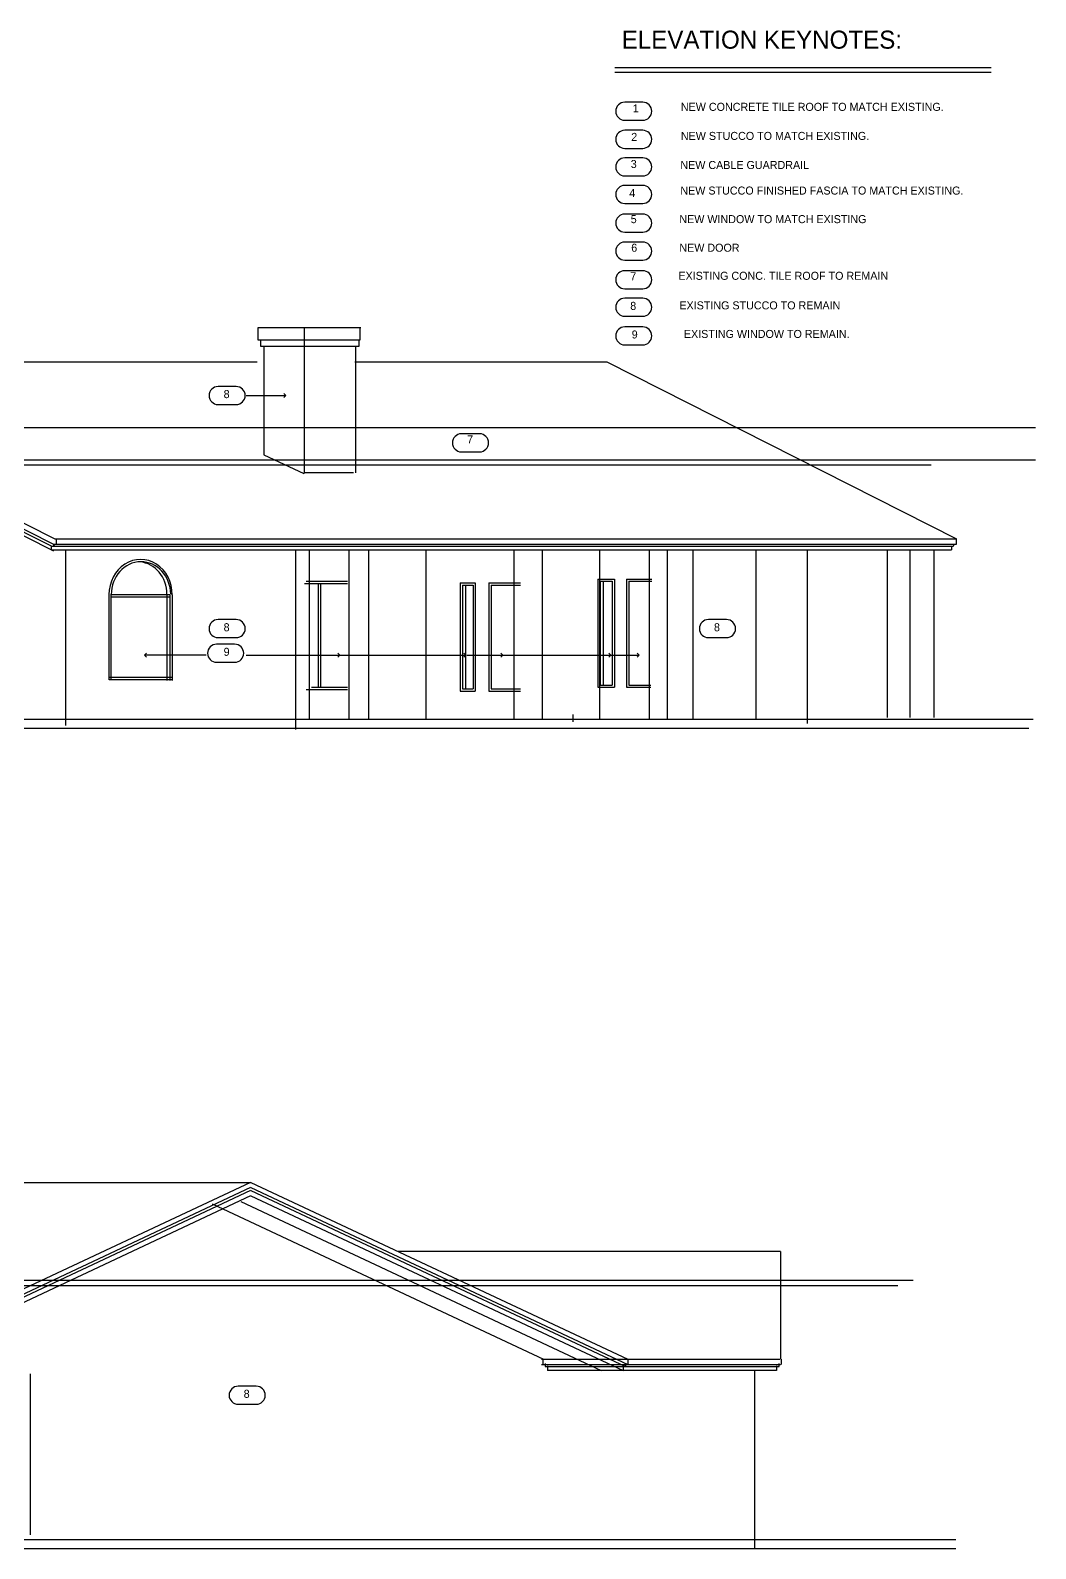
# Model space of a CAD drawing. Extents: x -92740 to -63661, y -15771 to -4391.
# Drawn here: x -89719 to -88716, y -10131 to -8617 of the extents above; entities that cross this region are included whole.
import ezdxf
from ezdxf.enums import TextEntityAlignment as Align

# ---------------------------------------------------------------- set-up
doc = ezdxf.new("R2010")
doc.units = 0
doc.header["$MEASUREMENT"] = 0
doc.layers.add('B1NOTES', color=2, linetype='Continuous')
doc.layers.add('ELEVATIONS', color=7, linetype='Continuous')
doc.styles.add('DCADTXTSTYLE1', font='AVG_TP')

msp = doc.modelspace()

# ---------------------------------------------------------------- linework, layer by layer
at = {"layer": 'B1NOTES', "color": 1, "linetype": 'Continuous', "ltscale": 12}
for p, q in [((-89136, -8654), (-88760.5, -8654)), ((-89136, -8658.5), (-88760.5, -8658.5))]:
    msp.add_line(p, q, dxfattribs=at)
at = {"layer": 'B1NOTES', "color": 1, "linetype": 'Continuous', "ltscale": 18}
for p, q in [((-89108, -8688.5), (-89126, -8688.5)), ((-89126, -8706.5), (-89108, -8706.5)), ((-89099, -8697.5), (-89099, -8697.5)), ((-89108, -8716.5), (-89126, -8716.5)), ((-89126, -8734.5), (-89108, -8734.5)), ((-89099, -8725.5), (-89099, -8725.5)), ((-89108, -8744), (-89126, -8744)), ((-89126, -8762), (-89108, -8762)), ((-89099, -8753), (-89099, -8753)), ((-89108, -8771.5), (-89126, -8771.5)), ((-89099, -8780.5), (-89099, -8780.5)), ((-89126, -8789.5), (-89108, -8789.5)), ((-89108, -8800), (-89126, -8800)), ((-89099, -8809), (-89099, -8809)), ((-89126, -8818), (-89108, -8818)), ((-89108, -8828), (-89126, -8828)), ((-89099, -8837), (-89099, -8837)), ((-89126, -8846), (-89108, -8846)), ((-89108, -8856.5), (-89126, -8856.5)), ((-89099, -8865.5), (-89099, -8865.5)), ((-89126, -8874.5), (-89108, -8874.5)), ((-89108, -8884), (-89126, -8884)), ((-89126, -8902), (-89108, -8902)), ((-89099, -8893), (-89099, -8893)), ((-89108, -8912.5), (-89126, -8912.5)), ((-89126, -8930.5), (-89108, -8930.5)), ((-89099, -8921.5), (-89099, -8921.5)), ((-89513.5, -8972), (-89531.5, -8972)), ((-89531.5, -8990), (-89513.5, -8990)), ((-89504.5, -8981), (-89504.5, -8981)), ((-89270.8, -9019.2), (-89288.8, -9019.2)), ((-89288.8, -9037.2), (-89270.8, -9037.2)), ((-89261.8, -9028.2), (-89261.8, -9028.2)), ((-89513.5, -9204.5), (-89531.5, -9204.5)), ((-89024.5, -9204.5), (-89042.5, -9204.5)), ((-89504.5, -9213.5), (-89504.5, -9213.5)), ((-89015.5, -9213.5), (-89015.5, -9213.5)), ((-89515, -9229), (-89533, -9229)), ((-89531.5, -9222.5), (-89513.5, -9222.5)), ((-89042.5, -9222.5), (-89024.5, -9222.5)), ((-89533, -9247), (-89515, -9247)), ((-89506, -9238), (-89506, -9238)), ((-89493.5, -9969), (-89511.5, -9969)), ((-89484.5, -9978), (-89484.5, -9978)), ((-89511.5, -9987), (-89493.5, -9987))]:
    msp.add_line(p, q, dxfattribs=at)
for centre, start, end in [((-89126, -8697.5), 90, 180), ((-89108, -8697.5), 0, 90), ((-89126, -8697.5), 180, 270), ((-89108, -8697.5), 270, 360), ((-89126, -8725.5), 90, 180), ((-89108, -8725.5), 0, 90), ((-89126, -8725.5), 180, 270), ((-89108, -8725.5), 270, 360), ((-89126, -8753), 90, 180), ((-89108, -8753), 0, 90), ((-89126, -8753), 180, 270), ((-89108, -8753), 270, 360), ((-89126, -8780.5), 90, 180), ((-89126, -8780.5), 180, 270), ((-89108, -8780.5), 0, 90), ((-89108, -8780.5), 270, 360), ((-89126, -8809), 90, 180), ((-89126, -8809), 180, 270), ((-89108, -8809), 0, 90), ((-89108, -8809), 270, 360), ((-89126, -8837), 90, 180), ((-89126, -8837), 180, 270), ((-89108, -8837), 0, 90), ((-89108, -8837), 270, 360), ((-89126, -8865.5), 90, 180), ((-89108, -8865.5), 0, 90), ((-89126, -8865.5), 180, 270), ((-89108, -8865.5), 270, 360), ((-89126, -8893), 90, 180), ((-89108, -8893), 0, 90), ((-89126, -8893), 180, 270), ((-89108, -8893), 270, 360), ((-89126, -8921.5), 90, 180), ((-89108, -8921.5), 0, 90), ((-89126, -8921.5), 180, 270), ((-89108, -8921.5), 270, 360), ((-89531.5, -8981), 90, 180), ((-89513.5, -8981), 0, 90), ((-89531.5, -8981), 180, 270), ((-89513.5, -8981), 270, 360), ((-89288.8, -9028.2), 90, 180), ((-89270.8, -9028.2), 0, 90), ((-89288.8, -9028.2), 180, 270), ((-89270.8, -9028.2), 270, 360), ((-89531.5, -9213.5), 90, 180), ((-89513.5, -9213.5), 0, 90), ((-89042.5, -9213.5), 90, 180), ((-89024.5, -9213.5), 0, 90), ((-89531.5, -9213.5), 180, 270), ((-89513.5, -9213.5), 270, 360), ((-89042.5, -9213.5), 180, 270), ((-89024.5, -9213.5), 270, 360), ((-89533, -9238), 90, 180), ((-89515, -9238), 0, 90), ((-89533, -9238), 180, 270), ((-89515, -9238), 270, 360), ((-89511.5, -9978), 90, 180), ((-89511.5, -9978), 180, 270), ((-89493.5, -9978), 0, 90), ((-89493.5, -9978), 270, 360)]:
    msp.add_arc(centre, 9, start, end, dxfattribs=at)
at = {"layer": 'ELEVATIONS', "color": 8, "linetype": 'Continuous', "ltscale": 18}
for p, q in [((-89389, -8913.5), (-89491.8, -8913.5)), ((-89491.8, -8913.5), (-89491.8, -8925.5)), ((-89445.8, -8913.5), (-89445.8, -9058.9)), ((-89389.8, -8925.5), (-89389.8, -8913.5)), ((-89491.8, -8925.5), (-89389.8, -8925.5)), ((-89488.8, -8932.2), (-89488.8, -8925.5)), ((-89391.2, -8932.2), (-89488.8, -8932.2)), ((-89485.8, -8932.2), (-89485.8, -9040.1)), ((-89394.6, -8932.2), (-89394.6, -9058.2)), ((-89391.2, -8925.5), (-89391.2, -8932.2)), ((-89933.9, -8947.5), (-89492.5, -8947.5)), ((-89395, -8947.5), (-89143.9, -8947.5)), ((-89143.9, -8947.5), (-88795, -9123.9)), ((-89933.9, -9002.8), (-89694.3, -9123.9)), ((-89933.9, -9008.8), (-89694.3, -9129.9)), ((-89933.9, -9015.5), (-89695.6, -9135.9)), ((-89932.4, -9012.5), (-89698, -9131)), ((-89485.8, -9040.1), (-89446, -9058.8)), ((-89396.5, -9058.2), (-89446, -9058.2)), ((-89695.8, -9128.8), (-89695.8, -9131)), ((-89695.8, -9129.1), (-88811, -9129.1)), ((-89694.3, -9123.9), (-88795, -9123.9)), ((-89693.1, -9123.7), (-89693.1, -9129.1)), ((-88811, -9129.1), (-88795, -9129.1)), ((-88798, -9128.8), (-88798, -9131)), ((-88795.4, -9123.7), (-88795.4, -9129.1)), ((-89698, -9131), (-89698, -9134.8)), ((-89698, -9131.3), (-88811, -9131.3)), ((-89698, -9135), (-88811, -9135)), ((-89683.8, -9135), (-89683.8, -9310.2)), ((-89454.4, -9135), (-89454.4, -9314)), ((-89440.7, -9135), (-89440.7, -9303.5)), ((-89401, -9135), (-89401, -9303.5)), ((-89381.5, -9135), (-89381.5, -9303.5)), ((-89324.5, -9135), (-89324.5, -9303.5)), ((-89236.7, -9135), (-89236.7, -9303.5)), ((-89208.2, -9135), (-89208.2, -9303.5)), ((-89151.2, -9135), (-89151.2, -9303.5)), ((-89101.7, -9135), (-89101.7, -9303.5)), ((-89083.7, -9135), (-89083.7, -9303.5)), ((-89058.2, -9135), (-89058.2, -9303.5)), ((-88995.2, -9135), (-88995.2, -9303.5)), ((-88944.2, -9135), (-88944.2, -9308)), ((-88864.3, -9135), (-88864.3, -9302)), ((-88841.8, -9135), (-88841.8, -9302)), ((-88817.8, -9135), (-88817.8, -9302)), ((-88811, -9131.3), (-88798, -9131.3)), ((-88811, -9135), (-88800.2, -9135)), ((-88800.2, -9131), (-88800.2, -9134.8)), ((-89445.2, -9168.5), (-89402.4, -9168.5)), ((-89443.8, -9166.2), (-89402.4, -9166.2)), ((-89431.8, -9168.5), (-89431.8, -9272)), ((-89429.5, -9168.5), (-89429.5, -9272)), ((-89290, -9167.8), (-89275, -9167.8)), ((-89290, -9167.8), (-89290, -9275.8)), ((-89287.8, -9170), (-89277.2, -9170)), ((-89287.8, -9170), (-89287.8, -9273.5)), ((-89284.8, -9170), (-89284.8, -9273.5)), ((-89277.2, -9170), (-89277.2, -9273.5)), ((-89275, -9167.8), (-89275, -9275.8)), ((-89261.5, -9167.8), (-89229.9, -9167.8)), ((-89261.5, -9167.8), (-89261.5, -9275.8)), ((-89259.2, -9170), (-89229.9, -9170)), ((-89259.2, -9170), (-89259.2, -9273.5)), ((-89208.2, -9167.8), (-89208.2, -9273.5)), ((-89152.8, -9164), (-89152.8, -9272)), ((-89152.8, -9164), (-89136.2, -9164)), ((-89150.5, -9166.2), (-89138.5, -9166.2)), ((-89150.5, -9166.2), (-89150.5, -9269.8)), ((-89147.5, -9166.2), (-89147.5, -9269.8)), ((-89138.5, -9166.2), (-89138.5, -9269.8)), ((-89136.2, -9164), (-89136.2, -9272)), ((-89124.2, -9164), (-89099.1, -9164)), ((-89124.2, -9164), (-89124.2, -9272)), ((-89122, -9166.2), (-89099.1, -9166.2)), ((-89122, -9166.2), (-89122, -9269.8)), ((-89640.2, -9264.5), (-89640.2, -9179)), ((-89638, -9264.5), (-89638, -9179)), ((-89579.5, -9179.8), (-89638, -9179.8)), ((-89579.5, -9182), (-89638, -9182)), ((-89582.5, -9179.8), (-89582.5, -9265.2)), ((-89579.5, -9179.8), (-89579.5, -9265.2)), ((-89577.2, -9179.8), (-89577.2, -9265.2)), ((-89577.2, -9262.2), (-89640.2, -9262.2)), ((-89577.2, -9264.5), (-89640.2, -9264.5)), ((-89443.8, -9274.2), (-89402.4, -9274.2)), ((-89438.5, -9272), (-89402.4, -9272)), ((-89290, -9275.8), (-89275, -9275.8)), ((-89287.8, -9273.5), (-89277.2, -9273.5)), ((-89261.5, -9275.8), (-89229.9, -9275.8)), ((-89259.2, -9273.5), (-89229.9, -9273.5)), ((-89152.8, -9272), (-89136.2, -9272)), ((-89150.5, -9269.8), (-89138.5, -9269.8)), ((-89124.2, -9272), (-89100.1, -9272)), ((-89122, -9269.8), (-89100.1, -9269.8)), ((-89177.6, -9299), (-89177.6, -9306.5)), ((-90109, -9765.8), (-89499, -9765.8)), ((-89499.2, -9765.8), (-89875, -9942.1)), ((-89498.8, -9765.8), (-89123, -9942.1)), ((-89499.2, -9771), (-89875, -9947.4)), ((-89499.2, -9774), (-89872.8, -9949.3)), ((-89499.2, -9779.3), (-89870.4, -9953.5)), ((-89498.8, -9771), (-89123, -9947.4)), ((-89498.8, -9774), (-89125.3, -9949.3)), ((-89498.8, -9779.3), (-89127.6, -9953.5)), ((-89537.5, -9787), (-89207, -9942.1)), ((-89508.9, -9784.7), (-89149.4, -9953.5)), ((-88970.5, -9834.8), (-89351.8, -9834.8)), ((-88970.5, -9834.8), (-88970.5, -9942.1)), ((-89209, -9942.1), (-89123.5, -9942.1)), ((-89209, -9947.4), (-89122.8, -9947.4)), ((-89207.5, -9942.1), (-89207.5, -9947.4)), ((-89205.2, -9946.5), (-89205.2, -9949.5)), ((-89125.3, -9946.5), (-89125.3, -9949.5)), ((-89123, -9942.1), (-89123, -9947.4)), ((-89123, -9942.1), (-88971.2, -9942.1)), ((-89123, -9947.4), (-88970.5, -9947.4)), ((-88972.3, -9946.5), (-88972.3, -9949.5)), ((-88970, -9942.1), (-88970, -9947.4)), ((-89718.5, -10117.2), (-89718.5, -9956.8)), ((-89205.2, -9949.3), (-89125, -9949.3)), ((-89203, -9948.8), (-89203, -9953.3)), ((-89129.5, -9953.5), (-89203, -9953.5)), ((-89127.6, -9953.5), (-89149, -9953.5)), ((-88996, -9953.5), (-89128, -9953.5)), ((-89127.5, -9948.8), (-89127.5, -9953.3)), ((-89125.3, -9949.3), (-88972, -9949.3)), ((-88996.7, -9953.5), (-88996.7, -10131)), ((-88974.6, -9953.5), (-88996, -9953.5)), ((-88974.5, -9948.8), (-88974.5, -9953.3))]:
    msp.add_line(p, q, dxfattribs=at)
at = {"layer": 'ELEVATIONS', "color": 1, "linetype": 'Continuous', "ltscale": 12}
for p, q in [((-89464, -8981), (-89466, -8979)), ((-89464, -8981), (-89466, -8983)), ((-89605, -9240), (-89603, -9238)), ((-89605, -9240), (-89603, -9242)), ((-89410, -9240), (-89412, -9238)), ((-89410, -9240), (-89412, -9242)), ((-89284.5, -9240), (-89286.5, -9238)), ((-89284.5, -9240), (-89286.5, -9242)), ((-89247.5, -9240), (-89249.5, -9238)), ((-89247.5, -9240), (-89249.5, -9242)), ((-89140, -9240), (-89142, -9238)), ((-89140, -9240), (-89142, -9242)), ((-89111.5, -9240), (-89113.5, -9238)), ((-89111.5, -9240), (-89113.5, -9242))]:
    msp.add_line(p, q, dxfattribs=at)
at = {"layer": 'ELEVATIONS', "color": 2, "linetype": 'Continuous', "ltscale": 12}
for p, q in [((-89503.5, -8981), (-89464, -8981)), ((-89543.5, -9240), (-89605, -9240)), ((-89503.5, -9240), (-89410, -9240)), ((-89414, -9240), (-89284.5, -9240)), ((-89283.5, -9240), (-89247.5, -9240)), ((-89247.5, -9240), (-89140, -9240)), ((-89142, -9240), (-89111.5, -9240))]:
    msp.add_line(p, q, dxfattribs=at)
at = {"layer": 'ELEVATIONS', "color": 2, "linetype": 'Continuous', "ltscale": 18}
for p, q in [((-90865, -9012.8), (-88716.2, -9012.8)), ((-91114.8, -9045), (-88716.2, -9045)), ((-91078, -9050.3), (-88820.5, -9050.3)), ((-91075.8, -9045), (-88818.2, -9045)), ((-91105, -9303.8), (-88843.8, -9303.8)), ((-90979.8, -9303.8), (-88718.5, -9303.8)), ((-91111, -9868.5), (-88853.5, -9868.5)), ((-91067.2, -9863.3), (-88838.5, -9863.3)), ((-91057, -10122), (-88795.8, -10122))]:
    msp.add_line(p, q, dxfattribs=at)
at = {"layer": 'ELEVATIONS', "color": 1, "linetype": 'Continuous', "ltscale": 18}
for p, q in [((-91126, -9312.8), (-88856.5, -9312.8)), ((-90992.5, -9312.8), (-88723, -9312.8)), ((-91065.2, -10131), (-88795.8, -10131))]:
    msp.add_line(p, q, dxfattribs=at)
at = {"layer": 'ELEVATIONS', "color": 8, "linetype": 'Continuous', "ltscale": 18}
for centre, major_axis, ratio, start_param, end_param in [((-89608.8, -9179.4), (0, -34.9), 0.903226, 1.562585, 4.718661), ((-89608.4, -9179.4), (0, -32.6), 0.908046, 1.577835, 4.718324), ((-89612.1, -9179.4), (0, -32.6), 0.908046, 1.577835, 3.053216)]:
    msp.add_ellipse(centre, major_axis=major_axis, ratio=ratio, start_param=start_param, end_param=end_param, dxfattribs=at)

# ---------------------------------------------------------------- texts
at = {"layer": 'B1NOTES', "color": 3, "linetype": 'Continuous', "ltscale": 12, "style": 'DCADTXTSTYLE1'}
for s, p in [('1', (-89118, -8701)), ('2', (-89119.5, -8729.5)), ('3', (-89120, -8756.5)), ('4', (-89121.5, -8785.5)), ('5', (-89120, -8811.5)), ('6', (-89119.5, -8840)), ('7', (-89120.5, -8868.5)), ('8', (-89120.5, -8898)), ('9', (-89119, -8926.5)), ('8', (-89526, -8986)), ('7', (-89283.2, -9031.2)), ('8', (-89526, -9218.5)), ('8', (-89037, -9218.5)), ('9', (-89526, -9243)), ('8', (-89506, -9983))]:
    msp.add_text(s, height=8, dxfattribs=at).set_placement(p, align=Align.BOTTOM_LEFT)
at = {"layer": 'ELEVATIONS', "color": 1, "linetype": 'Continuous', "ltscale": 12, "style": 'DCADTXTSTYLE1'}
msp.add_text('ELEVATION KEYNOTES:', height=18, dxfattribs=at).set_placement((-89129, -8640.5), align=Align.BOTTOM_LEFT)
at = {"layer": 'ELEVATIONS', "color": 3, "linetype": 'Continuous', "ltscale": 12, "style": 'DCADTXTSTYLE1'}
for s, p in [('NEW CONCRETE TILE ROOF TO MATCH EXISTING.', (-89070, -8699.5)), ('NEW STUCCO TO MATCH EXISTING.', (-89070, -8728.5)), ('NEW CABLE GUARDRAIL', (-89070.5, -8757.5)), ('NEW STUCCO FINISHED FASCIA TO MATCH EXISTING.', (-89070.5, -8783)), ('NEW WINDOW TO MATCH EXISTING', (-89071.5, -8811.5)), ('NEW DOOR', (-89071.5, -8840)), ('EXISTING CONC. TILE ROOF TO REMAIN', (-89072.5, -8868)), ('EXISTING STUCCO TO REMAIN', (-89071.5, -8897.5)), ('EXISTING WINDOW TO REMAIN.', (-89067, -8926))]:
    msp.add_text(s, height=8, dxfattribs=at).set_placement(p, align=Align.BOTTOM_LEFT)

doc.saveas('drawing.dxf')
